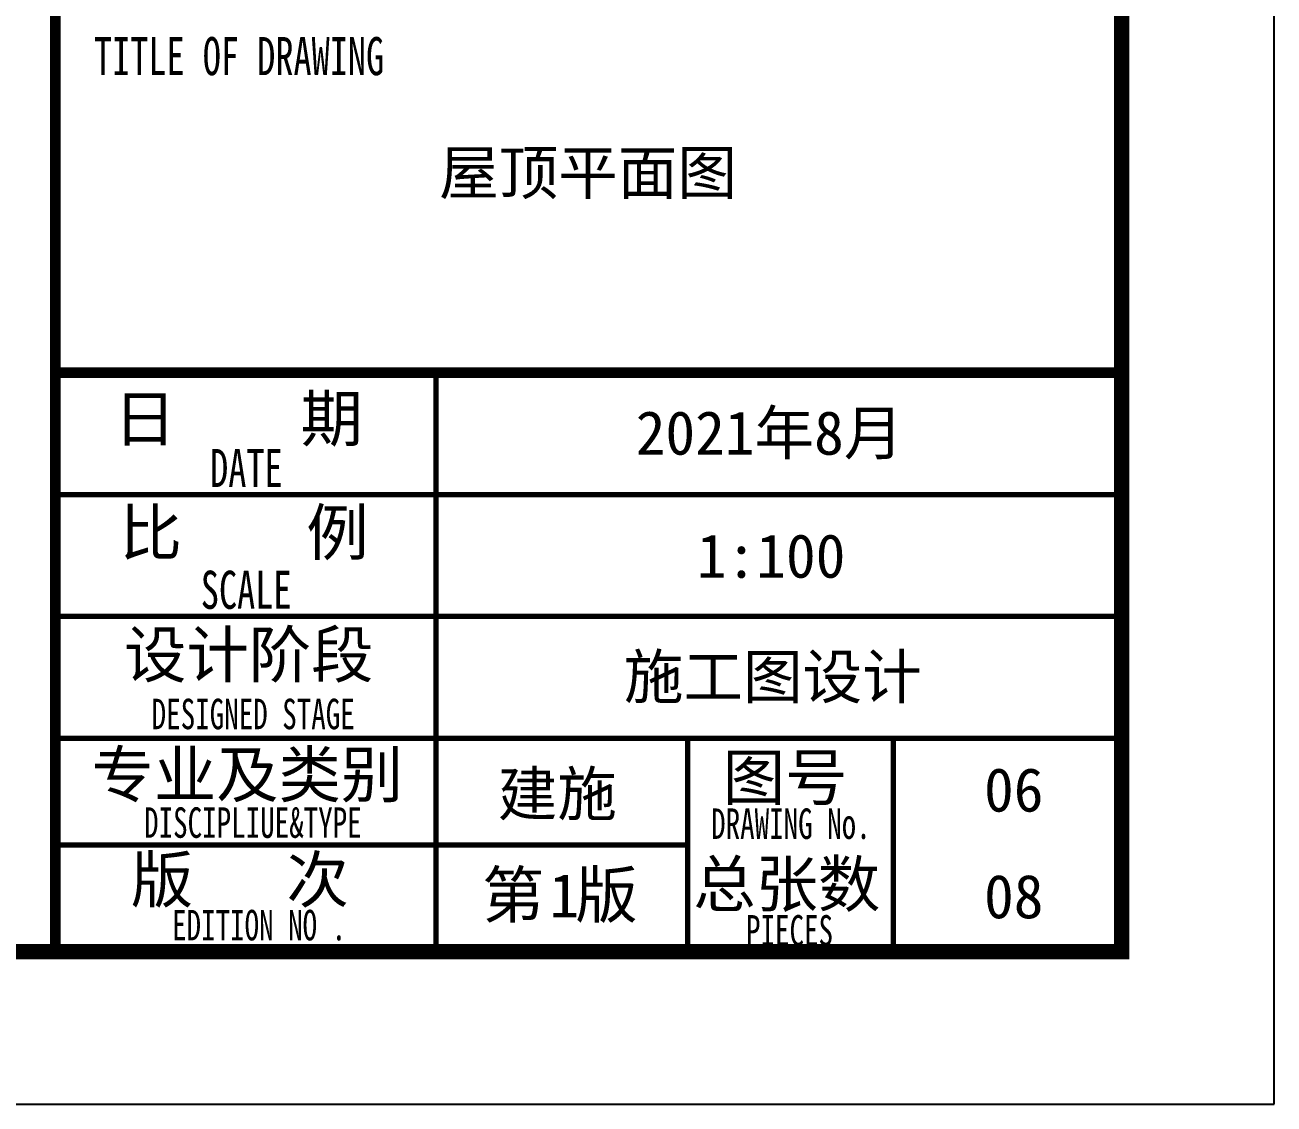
# Model space of a CAD drawing. Extents: x 1188826 to 1909461, y 608442 to 1651179.
# Drawn here: x 1857352 to 1865551, y 1069910 to 1076992 of the extents above; entities that cross this region are included whole.
import ezdxf

# ---------------------------------------------------------------- set-up
doc = ezdxf.new("R2010")
doc.units = 0
doc.header["$LTSCALE"] = 1000
doc.header["$MEASUREMENT"] = 0
doc.layers.add('WALL', color=9, linetype='Continuous', lineweight=40)
doc.layers.add('图签', color=147, linetype='Continuous', lineweight=18)
doc.layers.add('图框', color=140, linetype='Continuous')
doc.layers.add('图签文字', color=147, linetype='Continuous')
doc.styles.add('宋体', font='', dxfattribs={"height": 50})
doc.styles.add('建筑图签-1', font='simhei.ttf', dxfattribs={"width": 0.7})
doc.styles.get('宋体').set_extended_font_data('SimSun')

# ---------------------------------------------------------------- blocks, each defined once
blk = doc.blocks.new('21414122312')
at = {"layer": '图框'}
for points, const_width in [([(0, 0), (0, 40000)], 70), ([(0, 3800.3), (7000, 3800.3)], 70), ([(2500, 1400.3), (2500, 3800.3)], 35), ([(0, 3000.3), (7000, 3000.3)], 35), ([(0, 2200.3), (7000, 2200.3)], 35), ([(0, 1400.3), (7000, 1400.3)], 35), ([(0, 1400.3), (6500, 1400.3)], 35), ([(2500, 0.3), (2500, 1400.3)], 35), ([(4150, 0.3), (4150, 1400.3)], 35), ([(4150, 0.3), (4150, 1400.3)], 35), ([(4150, 0.3), (4150, 1400.3)], 35), ([(5500, 0), (5500, 1400)], 35), ([(0, 700.3), (4150, 700.3)], 35)]:
    blk.add_lwpolyline(points, dxfattribs=dict(at, const_width=const_width))
at = {"layer": '图框', "style": '建筑图签-1', "width": 0.7}
for s, height, p in [('DATE', 250, (1016.5, 3049.2)), ('SCALE', 250, (955.2, 2250)), ('DESIGNED STAGE', 200, (632.6, 1459.9)), ('DISCIPLIUE&TYPE', 200, (582.9, 747.1)), ('DRAWING No.', 200, (4305, 739.9)), ('EDITION NO .', 200, (766.5, 74.1)), ('PIECES', 200, (4533.8, 39.9))]:
    blk.add_text(s, height=height, dxfattribs=at).set_placement(p)
at = {"layer": '图签', "color": 2, "style": '宋体'}
for s, height, p in [('2021年8月', 286.68, (3810, 3261.7)), ('施工图设计', 286.68, (3732.3, 1661.7)), ('建施', 286.68, (2904.2, 892.8)), ('1', 286.7, (3243.3, 225.1)), ('08', 286.68, (6096.6, 219))]:
    blk.add_text(s, height=height, dxfattribs=at).set_placement(p)
at = {"layer": '图签文字', "style": '建筑图签-1', "width": 0.7}
blk.add_text('TITLE OF DRAWING', height=250, dxfattribs=at).set_placement((254, 5752.5))
at = {"layer": '图签文字', "color": 7, "style": '建筑图签-1'}
for s, p in [('日    期', (383.9, 3348.8)), ('比    例', (422.2, 2601.6)), ('设计阶段', (451.9, 1799.7)), ('专业及类别', (238, 1013.1)), ('图号', (4380.9, 994.4)), ('版   次 ', (496, 323)), ('总张数', (4187.8, 294.4)), ('第 版', (2800.8, 223.4))]:
    blk.add_text(s, height=300, dxfattribs=at).set_placement(p)

msp = doc.modelspace()

# ---------------------------------------------------------------- linework, layer by layer
at = {"layer": '图框'}
msp.add_lwpolyline([(1791250.9, 1069910.3), (1865550.9, 1069910.3), (1865550.9, 1111910.3), (1791250.9, 1111910.3)], close=True, dxfattribs=at)
at = {"layer": '图框', "const_width": 100}
msp.add_lwpolyline([(1793750.9, 1070910.3), (1864550.9, 1070910.3), (1864550.9, 1110910.3), (1793750.9, 1110910.3)], close=True, dxfattribs=at)

# ---------------------------------------------------------------- block references
at = {"layer": 'WALL'}
msp.add_blockref('21414122312', (1857550.9, 1070910.3), dxfattribs=at)

# ---------------------------------------------------------------- texts
at = {"layer": '图签', "color": 2, "style": '宋体'}
for s, p in [('屋顶平面图', (1860070.6, 1075880.3)), ('1:100', (1861762.2, 1073364.4)), ('06', (1863647.4, 1071829.4))]:
    msp.add_text(s, height=286.68, dxfattribs=at).set_placement(p)

doc.saveas('drawing.dxf')
